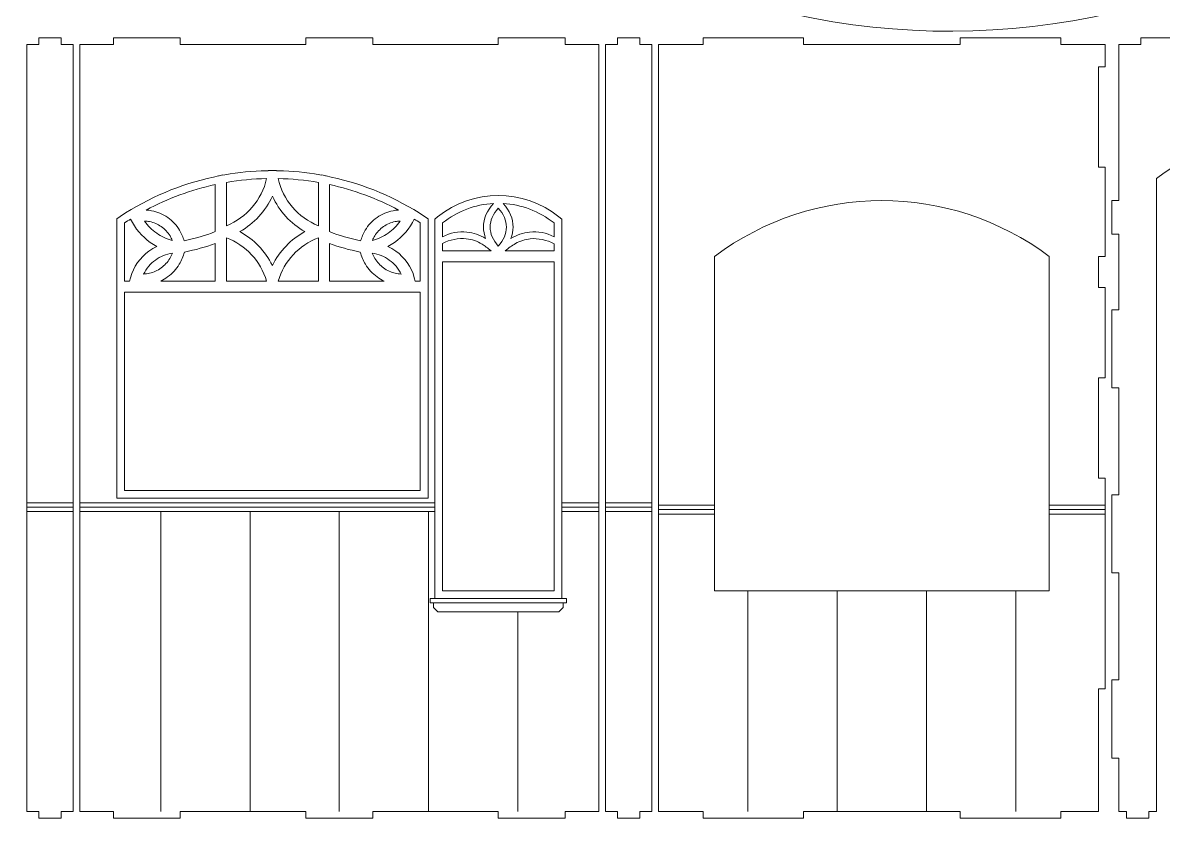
# Model space of a CAD drawing. Header units: millimetres. Extents: x -1649 to 1065, y -1734 to 2335.
# Drawn here: x -593 to -81, y -884 to -527 of the extents above; entities that cross this region are included whole.
import ezdxf

# ---------------------------------------------------------------- set-up
doc = ezdxf.new("R2010")
doc.units = ezdxf.units.MM
doc.header["$MEASUREMENT"] = 0
doc.layers.add('Camada 1', color=7, linetype='Continuous')

msp = doc.modelspace()

# ---------------------------------------------------------------- linework, layer by layer
at = {"layer": 'Camada 1', "color": 250, "lineweight": 20}
for points, knots in [([(-355.1404, -241.0338), (-355.1404, -241.0338), (-615.1403, -241.0338), (-615.1403, -241.0338), (-615.1403, -241.0338), (-615.1403, -241.0338), (-635.1403, -261.0338), (-635.1403, -261.0338), (-635.1403, -261.0338), (-635.1403, -261.0338), (-785.1403, -261.0338), (-785.1403, -261.0338), (-785.1403, -261.0338), (-785.1403, -261.0338), (-785.1403, -226.0338), (-785.1403, -226.0338), (-785.1403, -226.0338), (-785.1403, -226.0338), (-805.1403, -206.0338), (-805.1403, -206.0338), (-805.1403, -206.0338), (-805.1403, -206.0338), (-1045.1402, -206.0338), (-1045.1402, -206.0338), (-1045.1402, -206.0338), (-1045.1402, -206.0338), (-1065.1402, -226.0338), (-1065.1402, -226.0338), (-1065.1402, -226.0338), (-1065.1402, -226.0338), (-1065.1402, -491.6908), (-1065.1402, -491.6908), (-1065.1402, -491.6908), (-978.7741, -538.5538), (-875.8428, -543.8264), (-785.1403, -506.0337), (-785.1403, -506.0337), (-785.1403, -506.0337), (-785.1403, -436.0337), (-785.1403, -436.0337), (-785.1403, -436.0337), (-785.1403, -436.0337), (-775.1403, -436.0337), (-775.1403, -436.0337), (-775.1403, -436.0337), (-767.9801, -455.8384), (-749.1783, -469.0337), (-728.119, -469.0337), (-728.119, -469.0337), (-728.119, -469.0337), (-697.1616, -469.0337), (-697.1616, -469.0337), (-697.1616, -469.0337), (-676.1023, -469.0337), (-657.3005, -455.8384), (-650.1403, -436.0337), (-650.1403, -436.0337), (-650.1403, -436.0337), (-635.1403, -436.0337), (-635.1403, -436.0337), (-635.1403, -436.0337), (-635.1403, -436.0337), (-635.1403, -452.0337), (-635.1403, -452.0337), (-635.1403, -452.0337), (-635.1403, -464.2559), (-623.8903, -470.7837), (-601.3903, -475.2837), (-601.3903, -475.2837), (-578.8903, -479.7837), (-546.2515, -482.0337), (-485.1404, -482.0337), (-485.1404, -482.0337), (-424.0293, -482.0337), (-391.3904, -479.7837), (-368.8904, -475.2837), (-368.8904, -475.2837), (-346.3904, -470.7837), (-335.1404, -464.2559), (-335.1404, -452.0337), (-335.1404, -452.0337), (-335.1404, -452.0337), (-335.1404, -261.0338), (-335.1404, -261.0338), (-335.1404, -261.0338), (-335.1404, -261.0338), (-355.1404, -241.0338), (-355.1404, -241.0338)], [0, 0, 0, 0, 0.04347826, 0.04347826, 0.04347826, 0.04347826, 0.08695652, 0.08695652, 0.08695652, 0.08695652, 0.13043478, 0.13043478, 0.13043478, 0.13043478, 0.17391304, 0.17391304, 0.17391304, 0.17391304, 0.2173913, 0.2173913, 0.2173913, 0.2173913, 0.26086957, 0.26086957, 0.26086957, 0.26086957, 0.30434783, 0.30434783, 0.30434783, 0.30434783, 0.34782609, 0.34782609, 0.34782609, 0.34782609, 0.39130435, 0.39130435, 0.39130435, 0.39130435, 0.43478261, 0.43478261, 0.43478261, 0.43478261, 0.47826087, 0.47826087, 0.47826087, 0.47826087, 0.52173913, 0.52173913, 0.52173913, 0.52173913, 0.56521739, 0.56521739, 0.56521739, 0.56521739, 0.60869565, 0.60869565, 0.60869565, 0.60869565, 0.65217391, 0.65217391, 0.65217391, 0.65217391, 0.69565217, 0.69565217, 0.69565217, 0.69565217, 0.73913043, 0.73913043, 0.73913043, 0.73913043, 0.7826087, 0.7826087, 0.7826087, 0.7826087, 0.82608696, 0.82608696, 0.82608696, 0.82608696, 0.86956522, 0.86956522, 0.86956522, 0.86956522, 0.91304348, 0.91304348, 0.91304348, 0.91304348, 1, 1, 1, 1]), ([(97.8595, -436.0337), (97.8595, -436.0337), (97.8595, -452.0337), (97.8595, -452.0337), (97.8595, -452.0337), (97.8595, -464.2559), (109.1095, -470.7837), (131.6095, -475.2837), (131.6095, -475.2837), (154.1095, -479.7837), (186.7483, -482.0337), (247.8594, -482.0337), (247.8594, -482.0337), (308.9705, -482.0337), (341.6094, -479.7837), (364.1094, -475.2837), (364.1094, -475.2837), (386.6094, -470.7837), (397.8594, -464.2559), (397.8594, -452.0337), (397.8594, -452.0337), (397.8594, -452.0337), (397.8594, -261.0338), (397.8594, -261.0338), (397.8594, -261.0338), (397.8594, -261.0338), (377.8594, -241.0338), (377.8594, -241.0338), (377.8594, -241.0338), (377.8594, -241.0338), (117.8595, -241.0338), (117.8595, -241.0338), (117.8595, -241.0338), (117.8595, -241.0338), (97.8595, -261.0338), (97.8595, -261.0338), (97.8595, -261.0338), (97.8595, -261.0338), (-52.1405, -261.0338), (-52.1405, -261.0338), (-52.1405, -261.0338), (-52.1405, -261.0338), (-52.1405, -226.0338), (-52.1405, -226.0338), (-52.1405, -226.0338), (-52.1405, -226.0338), (-72.1405, -206.0338), (-72.1405, -206.0338), (-72.1405, -206.0338), (-72.1405, -206.0338), (-312.1404, -206.0338), (-312.1404, -206.0338), (-312.1404, -206.0338), (-312.1404, -206.0338), (-332.1404, -226.0338), (-332.1404, -226.0338), (-332.1404, -226.0338), (-332.1404, -226.0338), (-332.1404, -491.6908), (-332.1404, -491.6908), (-332.1404, -491.6908), (-245.7743, -538.5538), (-142.843, -543.8264), (-52.1405, -506.0337), (-52.1405, -506.0337), (-52.1405, -506.0337), (-52.1405, -436.0337), (-52.1405, -436.0337), (-52.1405, -436.0337), (-52.1405, -436.0337), (-42.1405, -436.0337), (-42.1405, -436.0337), (-42.1405, -436.0337), (-34.9803, -455.8384), (-16.1785, -469.0337), (4.8808, -469.0337), (4.8808, -469.0337), (4.8808, -469.0337), (35.8382, -469.0337), (35.8382, -469.0337), (35.8382, -469.0337), (56.8975, -469.0337), (75.6993, -455.8384), (82.8595, -436.0337), (82.8595, -436.0337), (82.8595, -436.0337), (97.8595, -436.0337), (97.8595, -436.0337)], [0, 0, 0, 0, 0.04347826, 0.04347826, 0.04347826, 0.04347826, 0.08695652, 0.08695652, 0.08695652, 0.08695652, 0.13043478, 0.13043478, 0.13043478, 0.13043478, 0.17391304, 0.17391304, 0.17391304, 0.17391304, 0.2173913, 0.2173913, 0.2173913, 0.2173913, 0.26086957, 0.26086957, 0.26086957, 0.26086957, 0.30434783, 0.30434783, 0.30434783, 0.30434783, 0.34782609, 0.34782609, 0.34782609, 0.34782609, 0.39130435, 0.39130435, 0.39130435, 0.39130435, 0.43478261, 0.43478261, 0.43478261, 0.43478261, 0.47826087, 0.47826087, 0.47826087, 0.47826087, 0.52173913, 0.52173913, 0.52173913, 0.52173913, 0.56521739, 0.56521739, 0.56521739, 0.56521739, 0.60869565, 0.60869565, 0.60869565, 0.60869565, 0.65217391, 0.65217391, 0.65217391, 0.65217391, 0.69565217, 0.69565217, 0.69565217, 0.69565217, 0.73913043, 0.73913043, 0.73913043, 0.73913043, 0.7826087, 0.7826087, 0.7826087, 0.7826087, 0.82608696, 0.82608696, 0.82608696, 0.82608696, 0.86956522, 0.86956522, 0.86956522, 0.86956522, 0.91304348, 0.91304348, 0.91304348, 0.91304348, 1, 1, 1, 1]), ([(-590.877, -537.0318), (-590.877, -537.0318), (-590.877, -881.0318), (-590.877, -881.0318), (-590.877, -881.0318), (-590.877, -881.0318), (-585.4628, -881.0318), (-585.4628, -881.0318), (-585.4628, -881.0318), (-585.4628, -881.0318), (-585.4628, -884.0318), (-585.4628, -884.0318), (-585.4628, -884.0318), (-585.4628, -884.0318), (-575.4628, -884.0318), (-575.4628, -884.0318), (-575.4628, -884.0318), (-575.4628, -884.0318), (-575.4628, -881.0318), (-575.4628, -881.0318), (-575.4628, -881.0318), (-575.4628, -881.0318), (-570.0486, -881.0318), (-570.0486, -881.0318), (-570.0486, -881.0318), (-570.0486, -881.0318), (-570.0486, -537.0318), (-570.0486, -537.0318), (-570.0486, -537.0318), (-570.0486, -537.0318), (-575.4628, -537.0318), (-575.4628, -537.0318), (-575.4628, -537.0318), (-575.4628, -537.0318), (-575.4628, -534.0318), (-575.4628, -534.0318), (-575.4628, -534.0318), (-575.4628, -534.0318), (-585.4628, -534.0318), (-585.4628, -534.0318), (-585.4628, -534.0318), (-585.4628, -534.0318), (-585.4628, -537.0318), (-585.4628, -537.0318), (-585.4628, -537.0318), (-585.4628, -537.0318), (-590.877, -537.0318), (-590.877, -537.0318)], [0, 0, 0, 0, 0.07692308, 0.07692308, 0.07692308, 0.07692308, 0.15384615, 0.15384615, 0.15384615, 0.15384615, 0.23076923, 0.23076923, 0.23076923, 0.23076923, 0.30769231, 0.30769231, 0.30769231, 0.30769231, 0.38461538, 0.38461538, 0.38461538, 0.38461538, 0.46153846, 0.46153846, 0.46153846, 0.46153846, 0.53846154, 0.53846154, 0.53846154, 0.53846154, 0.61538462, 0.61538462, 0.61538462, 0.61538462, 0.69230769, 0.69230769, 0.69230769, 0.69230769, 0.76923077, 0.76923077, 0.76923077, 0.76923077, 0.84615385, 0.84615385, 0.84615385, 0.84615385, 1, 1, 1, 1]), ([(-552.0486, -537.0318), (-552.0486, -537.0318), (-567.0486, -537.0318), (-567.0486, -537.0318), (-567.0486, -537.0318), (-567.0486, -537.0318), (-567.0486, -881.0318), (-567.0486, -881.0318), (-567.0486, -881.0318), (-567.0486, -881.0318), (-552.0486, -881.0318), (-552.0486, -881.0318), (-552.0486, -881.0318), (-552.0486, -881.0318), (-552.0486, -884.0318), (-552.0486, -884.0318), (-552.0486, -884.0318), (-552.0486, -884.0318), (-522.0486, -884.0318), (-522.0486, -884.0318), (-522.0486, -884.0318), (-522.0486, -884.0318), (-522.0486, -881.0318), (-522.0486, -881.0318), (-522.0486, -881.0318), (-522.0486, -881.0318), (-465.7765, -881.0318), (-465.7765, -881.0318), (-465.7765, -881.0318), (-465.7765, -881.0318), (-465.7765, -884.0318), (-465.7765, -884.0318), (-465.7765, -884.0318), (-465.7765, -884.0318), (-435.7765, -884.0318), (-435.7765, -884.0318), (-435.7765, -884.0318), (-435.7765, -884.0318), (-435.7765, -881.0318), (-435.7765, -881.0318), (-435.7765, -881.0318), (-435.7765, -881.0318), (-379.5044, -881.0318), (-379.5044, -881.0318), (-379.5044, -881.0318), (-379.5044, -881.0318), (-379.5044, -884.0318), (-379.5044, -884.0318), (-379.5044, -884.0318), (-379.5044, -884.0318), (-349.5044, -884.0318), (-349.5044, -884.0318), (-349.5044, -884.0318), (-349.5044, -884.0318), (-349.5044, -881.0318), (-349.5044, -881.0318), (-349.5044, -881.0318), (-349.5044, -881.0318), (-334.5044, -881.0318), (-334.5044, -881.0318), (-334.5044, -881.0318), (-334.5044, -881.0318), (-334.5044, -537.0318), (-334.5044, -537.0318), (-334.5044, -537.0318), (-334.5044, -537.0318), (-349.5044, -537.0318), (-349.5044, -537.0318), (-349.5044, -537.0318), (-349.5044, -537.0318), (-349.5044, -534.0318), (-349.5044, -534.0318), (-349.5044, -534.0318), (-349.5044, -534.0318), (-379.5044, -534.0318), (-379.5044, -534.0318), (-379.5044, -534.0318), (-379.5044, -534.0318), (-379.5044, -537.0318), (-379.5044, -537.0318), (-379.5044, -537.0318), (-379.5044, -537.0318), (-435.7765, -537.0318), (-435.7765, -537.0318), (-435.7765, -537.0318), (-435.7765, -537.0318), (-435.7765, -534.0318), (-435.7765, -534.0318), (-435.7765, -534.0318), (-435.7765, -534.0318), (-465.7765, -534.0318), (-465.7765, -534.0318), (-465.7765, -534.0318), (-465.7765, -534.0318), (-465.7765, -537.0318), (-465.7765, -537.0318), (-465.7765, -537.0318), (-465.7765, -537.0318), (-522.0486, -537.0318), (-522.0486, -537.0318), (-522.0486, -537.0318), (-522.0486, -537.0318), (-522.0486, -534.0318), (-522.0486, -534.0318), (-522.0486, -534.0318), (-522.0486, -534.0318), (-552.0486, -534.0318), (-552.0486, -534.0318), (-552.0486, -534.0318), (-552.0486, -534.0318), (-552.0486, -537.0318), (-552.0486, -537.0318)], [0, 0, 0, 0, 0.03448276, 0.03448276, 0.03448276, 0.03448276, 0.06896552, 0.06896552, 0.06896552, 0.06896552, 0.10344828, 0.10344828, 0.10344828, 0.10344828, 0.13793103, 0.13793103, 0.13793103, 0.13793103, 0.17241379, 0.17241379, 0.17241379, 0.17241379, 0.20689655, 0.20689655, 0.20689655, 0.20689655, 0.24137931, 0.24137931, 0.24137931, 0.24137931, 0.27586207, 0.27586207, 0.27586207, 0.27586207, 0.31034483, 0.31034483, 0.31034483, 0.31034483, 0.34482759, 0.34482759, 0.34482759, 0.34482759, 0.37931034, 0.37931034, 0.37931034, 0.37931034, 0.4137931, 0.4137931, 0.4137931, 0.4137931, 0.44827586, 0.44827586, 0.44827586, 0.44827586, 0.48275862, 0.48275862, 0.48275862, 0.48275862, 0.51724138, 0.51724138, 0.51724138, 0.51724138, 0.55172414, 0.55172414, 0.55172414, 0.55172414, 0.5862069, 0.5862069, 0.5862069, 0.5862069, 0.62068966, 0.62068966, 0.62068966, 0.62068966, 0.65517241, 0.65517241, 0.65517241, 0.65517241, 0.68965517, 0.68965517, 0.68965517, 0.68965517, 0.72413793, 0.72413793, 0.72413793, 0.72413793, 0.75862069, 0.75862069, 0.75862069, 0.75862069, 0.79310345, 0.79310345, 0.79310345, 0.79310345, 0.82758621, 0.82758621, 0.82758621, 0.82758621, 0.86206897, 0.86206897, 0.86206897, 0.86206897, 0.89655172, 0.89655172, 0.89655172, 0.89655172, 0.93103448, 0.93103448, 0.93103448, 0.93103448, 1, 1, 1, 1]), ([(-331.5044, -537.0318), (-331.5044, -537.0318), (-331.5044, -881.0318), (-331.5044, -881.0318), (-331.5044, -881.0318), (-331.5044, -881.0318), (-326.0902, -881.0318), (-326.0902, -881.0318), (-326.0902, -881.0318), (-326.0902, -881.0318), (-326.0902, -884.0318), (-326.0902, -884.0318), (-326.0902, -884.0318), (-326.0902, -884.0318), (-316.0902, -884.0318), (-316.0902, -884.0318), (-316.0902, -884.0318), (-316.0902, -884.0318), (-316.0902, -881.0318), (-316.0902, -881.0318), (-316.0902, -881.0318), (-316.0902, -881.0318), (-310.676, -881.0318), (-310.676, -881.0318), (-310.676, -881.0318), (-310.676, -881.0318), (-310.676, -537.0318), (-310.676, -537.0318), (-310.676, -537.0318), (-310.676, -537.0318), (-316.0902, -537.0318), (-316.0902, -537.0318), (-316.0902, -537.0318), (-316.0902, -537.0318), (-316.0902, -534.0318), (-316.0902, -534.0318), (-316.0902, -534.0318), (-316.0902, -534.0318), (-326.0902, -534.0318), (-326.0902, -534.0318), (-326.0902, -534.0318), (-326.0902, -534.0318), (-326.0902, -537.0318), (-326.0902, -537.0318), (-326.0902, -537.0318), (-326.0902, -537.0318), (-331.5044, -537.0318), (-331.5044, -537.0318)], [0, 0, 0, 0, 0.07692308, 0.07692308, 0.07692308, 0.07692308, 0.15384615, 0.15384615, 0.15384615, 0.15384615, 0.23076923, 0.23076923, 0.23076923, 0.23076923, 0.30769231, 0.30769231, 0.30769231, 0.30769231, 0.38461538, 0.38461538, 0.38461538, 0.38461538, 0.46153846, 0.46153846, 0.46153846, 0.46153846, 0.53846154, 0.53846154, 0.53846154, 0.53846154, 0.61538462, 0.61538462, 0.61538462, 0.61538462, 0.69230769, 0.69230769, 0.69230769, 0.69230769, 0.76923077, 0.76923077, 0.76923077, 0.76923077, 0.84615385, 0.84615385, 0.84615385, 0.84615385, 1, 1, 1, 1]), ([(-172.404, -537.0318), (-172.404, -537.0318), (-242.676, -537.0318), (-242.676, -537.0318), (-242.676, -537.0318), (-242.676, -537.0318), (-242.676, -534.0318), (-242.676, -534.0318), (-242.676, -534.0318), (-242.676, -534.0318), (-287.676, -534.0318), (-287.676, -534.0318), (-287.676, -534.0318), (-287.676, -534.0318), (-287.676, -537.0318), (-287.676, -537.0318), (-287.676, -537.0318), (-287.676, -537.0318), (-307.676, -537.0318), (-307.676, -537.0318), (-307.676, -537.0318), (-307.676, -537.0318), (-307.676, -881.0318), (-307.676, -881.0318), (-307.676, -881.0318), (-307.676, -881.0318), (-287.676, -881.0318), (-287.676, -881.0318), (-287.676, -881.0318), (-287.676, -881.0318), (-287.676, -884.0318), (-287.676, -884.0318), (-287.676, -884.0318), (-287.676, -884.0318), (-242.676, -884.0318), (-242.676, -884.0318), (-242.676, -884.0318), (-242.676, -884.0318), (-242.676, -881.0318), (-242.676, -881.0318), (-242.676, -881.0318), (-242.676, -881.0318), (-172.404, -881.0318), (-172.404, -881.0318), (-172.404, -881.0318), (-172.404, -881.0318), (-172.404, -884.0318), (-172.404, -884.0318), (-172.404, -884.0318), (-172.404, -884.0318), (-127.404, -884.0318), (-127.404, -884.0318), (-127.404, -884.0318), (-127.404, -884.0318), (-127.404, -881.0318), (-127.404, -881.0318), (-127.404, -881.0318), (-127.404, -881.0318), (-110.404, -881.0318), (-110.404, -881.0318), (-110.404, -881.0318), (-110.404, -881.0318), (-110.404, -826.0318), (-110.404, -826.0318), (-110.404, -826.0318), (-110.404, -826.0318), (-107.404, -826.0318), (-107.404, -826.0318), (-107.404, -826.0318), (-107.404, -826.0318), (-107.404, -731.5318), (-107.404, -731.5318), (-107.404, -731.5318), (-107.404, -731.5318), (-110.404, -731.5318), (-110.404, -731.5318), (-110.404, -731.5318), (-110.404, -731.5318), (-110.404, -686.5318), (-110.404, -686.5318), (-110.404, -686.5318), (-110.404, -686.5318), (-107.404, -686.5318), (-107.404, -686.5318), (-107.404, -686.5318), (-107.404, -686.5318), (-107.404, -646.0318), (-107.404, -646.0318), (-107.404, -646.0318), (-107.404, -646.0318), (-110.404, -646.0318), (-110.404, -646.0318), (-110.404, -646.0318), (-110.404, -646.0318), (-110.404, -632.0318), (-110.404, -632.0318), (-110.404, -632.0318), (-110.404, -632.0318), (-107.404, -632.0318), (-107.404, -632.0318), (-107.404, -632.0318), (-107.404, -632.0318), (-107.404, -592.0318), (-107.404, -592.0318), (-107.404, -592.0318), (-107.404, -592.0318), (-110.404, -592.0318), (-110.404, -592.0318), (-110.404, -592.0318), (-110.404, -592.0318), (-110.404, -547.0318), (-110.404, -547.0318), (-110.404, -547.0318), (-110.404, -547.0318), (-107.404, -547.0318), (-107.404, -547.0318), (-107.404, -547.0318), (-107.404, -547.0318), (-107.404, -537.0318), (-107.404, -537.0318), (-107.404, -537.0318), (-107.404, -537.0318), (-127.404, -537.0318), (-127.404, -537.0318), (-127.404, -537.0318), (-127.404, -537.0318), (-127.404, -534.0318), (-127.404, -534.0318), (-127.404, -534.0318), (-127.404, -534.0318), (-172.404, -534.0318), (-172.404, -534.0318), (-172.404, -534.0318), (-172.404, -534.0318), (-172.404, -537.0318), (-172.404, -537.0318)], [0, 0, 0, 0, 0.02857143, 0.02857143, 0.02857143, 0.02857143, 0.05714286, 0.05714286, 0.05714286, 0.05714286, 0.08571429, 0.08571429, 0.08571429, 0.08571429, 0.11428571, 0.11428571, 0.11428571, 0.11428571, 0.14285714, 0.14285714, 0.14285714, 0.14285714, 0.17142857, 0.17142857, 0.17142857, 0.17142857, 0.2, 0.2, 0.2, 0.2, 0.22857143, 0.22857143, 0.22857143, 0.22857143, 0.25714286, 0.25714286, 0.25714286, 0.25714286, 0.28571429, 0.28571429, 0.28571429, 0.28571429, 0.31428571, 0.31428571, 0.31428571, 0.31428571, 0.34285714, 0.34285714, 0.34285714, 0.34285714, 0.37142857, 0.37142857, 0.37142857, 0.37142857, 0.4, 0.4, 0.4, 0.4, 0.42857143, 0.42857143, 0.42857143, 0.42857143, 0.45714286, 0.45714286, 0.45714286, 0.45714286, 0.48571429, 0.48571429, 0.48571429, 0.48571429, 0.51428571, 0.51428571, 0.51428571, 0.51428571, 0.54285714, 0.54285714, 0.54285714, 0.54285714, 0.57142857, 0.57142857, 0.57142857, 0.57142857, 0.6, 0.6, 0.6, 0.6, 0.62857143, 0.62857143, 0.62857143, 0.62857143, 0.65714286, 0.65714286, 0.65714286, 0.65714286, 0.68571429, 0.68571429, 0.68571429, 0.68571429, 0.71428571, 0.71428571, 0.71428571, 0.71428571, 0.74285714, 0.74285714, 0.74285714, 0.74285714, 0.77142857, 0.77142857, 0.77142857, 0.77142857, 0.8, 0.8, 0.8, 0.8, 0.82857143, 0.82857143, 0.82857143, 0.82857143, 0.85714286, 0.85714286, 0.85714286, 0.85714286, 0.88571429, 0.88571429, 0.88571429, 0.88571429, 0.91428571, 0.91428571, 0.91428571, 0.91428571, 0.94285714, 0.94285714, 0.94285714, 0.94285714, 1, 1, 1, 1]), ([(-84.404, -597.0318), (-84.404, -597.0318), (-84.404, -881.0318), (-84.404, -881.0318), (-84.404, -881.0318), (-84.404, -881.0318), (-87.904, -881.0318), (-87.904, -881.0318), (-87.904, -881.0318), (-87.904, -881.0318), (-87.904, -884.0318), (-87.904, -884.0318), (-87.904, -884.0318), (-87.904, -884.0318), (-97.904, -884.0318), (-97.904, -884.0318), (-97.904, -884.0318), (-97.904, -884.0318), (-97.904, -881.0318), (-97.904, -881.0318), (-97.904, -881.0318), (-97.904, -881.0318), (-101.404, -881.0318), (-101.404, -881.0318), (-101.404, -881.0318), (-101.404, -881.0318), (-101.404, -857.0318), (-101.404, -857.0318), (-101.404, -857.0318), (-101.404, -857.0318), (-104.404, -857.0318), (-104.404, -857.0318), (-104.404, -857.0318), (-104.404, -857.0318), (-104.404, -822.0318), (-104.404, -822.0318), (-104.404, -822.0318), (-104.404, -822.0318), (-101.404, -822.0318), (-101.404, -822.0318), (-101.404, -822.0318), (-101.404, -822.0318), (-101.404, -774.0318), (-101.404, -774.0318), (-101.404, -774.0318), (-101.404, -774.0318), (-104.404, -774.0318), (-104.404, -774.0318), (-104.404, -774.0318), (-104.404, -774.0318), (-104.404, -739.0318), (-104.404, -739.0318), (-104.404, -739.0318), (-104.404, -739.0318), (-101.404, -739.0318), (-101.404, -739.0318), (-101.404, -739.0318), (-101.404, -739.0318), (-101.404, -691.0318), (-101.404, -691.0318), (-101.404, -691.0318), (-101.404, -691.0318), (-104.404, -691.0318), (-104.404, -691.0318), (-104.404, -691.0318), (-104.404, -691.0318), (-104.404, -656.0318), (-104.404, -656.0318), (-104.404, -656.0318), (-104.404, -656.0318), (-101.404, -656.0318), (-101.404, -656.0318), (-101.404, -656.0318), (-101.404, -656.0318), (-101.404, -622.0318), (-101.404, -622.0318), (-101.404, -622.0318), (-101.404, -622.0318), (-104.404, -622.0318), (-104.404, -622.0318), (-104.404, -622.0318), (-104.404, -622.0318), (-104.404, -607.0318), (-104.404, -607.0318), (-104.404, -607.0318), (-104.404, -607.0318), (-101.404, -607.0318), (-101.404, -607.0318), (-101.404, -607.0318), (-101.404, -607.0318), (-101.404, -537.0318), (-101.404, -537.0318), (-101.404, -537.0318), (-101.404, -537.0318), (-91.404, -537.0318), (-91.404, -537.0318), (-91.404, -537.0318), (-91.404, -537.0318), (-91.404, -534.0318), (-91.404, -534.0318), (-91.404, -534.0318), (-91.404, -534.0318), (-46.404, -534.0318), (-46.404, -534.0318), (-46.404, -534.0318), (-46.404, -534.0318), (-46.404, -537.0318), (-46.404, -537.0318), (-46.404, -537.0318), (-46.404, -537.0318), (40.868, -537.0318), (40.868, -537.0318), (40.868, -537.0318), (40.868, -537.0318), (40.868, -534.0318), (40.868, -534.0318), (40.868, -534.0318), (40.868, -534.0318), (85.868, -534.0318), (85.868, -534.0318), (85.868, -534.0318), (85.868, -534.0318), (85.868, -537.0318), (85.868, -537.0318), (85.868, -537.0318), (85.868, -537.0318), (95.868, -537.0318), (95.868, -537.0318), (95.868, -537.0318), (95.868, -537.0318), (95.868, -881.0318), (95.868, -881.0318), (95.868, -881.0318), (95.868, -881.0318), (78.368, -881.0318), (78.368, -881.0318), (78.368, -881.0318), (78.368, -881.0318), (78.368, -884.0318), (78.368, -884.0318), (78.368, -884.0318), (78.368, -884.0318), (53.368, -884.0318), (53.368, -884.0318), (53.368, -884.0318), (53.368, -884.0318), (53.368, -881.0318), (53.368, -881.0318), (53.368, -881.0318), (53.368, -881.0318), (35.868, -881.0318), (35.868, -881.0318), (35.868, -881.0318), (35.868, -881.0318), (35.8676, -597.0315), (35.8676, -597.0315), (35.8676, -597.0315), (0.2113, -570.3651), (-48.7479, -570.3653), (-84.404, -597.0318)], [0, 0, 0, 0, 0.02439024, 0.02439024, 0.02439024, 0.02439024, 0.04878049, 0.04878049, 0.04878049, 0.04878049, 0.07317073, 0.07317073, 0.07317073, 0.07317073, 0.09756098, 0.09756098, 0.09756098, 0.09756098, 0.12195122, 0.12195122, 0.12195122, 0.12195122, 0.14634146, 0.14634146, 0.14634146, 0.14634146, 0.17073171, 0.17073171, 0.17073171, 0.17073171, 0.19512195, 0.19512195, 0.19512195, 0.19512195, 0.2195122, 0.2195122, 0.2195122, 0.2195122, 0.24390244, 0.24390244, 0.24390244, 0.24390244, 0.26829268, 0.26829268, 0.26829268, 0.26829268, 0.29268293, 0.29268293, 0.29268293, 0.29268293, 0.31707317, 0.31707317, 0.31707317, 0.31707317, 0.34146341, 0.34146341, 0.34146341, 0.34146341, 0.36585366, 0.36585366, 0.36585366, 0.36585366, 0.3902439, 0.3902439, 0.3902439, 0.3902439, 0.41463415, 0.41463415, 0.41463415, 0.41463415, 0.43902439, 0.43902439, 0.43902439, 0.43902439, 0.46341463, 0.46341463, 0.46341463, 0.46341463, 0.48780488, 0.48780488, 0.48780488, 0.48780488, 0.51219512, 0.51219512, 0.51219512, 0.51219512, 0.53658537, 0.53658537, 0.53658537, 0.53658537, 0.56097561, 0.56097561, 0.56097561, 0.56097561, 0.58536585, 0.58536585, 0.58536585, 0.58536585, 0.6097561, 0.6097561, 0.6097561, 0.6097561, 0.63414634, 0.63414634, 0.63414634, 0.63414634, 0.65853659, 0.65853659, 0.65853659, 0.65853659, 0.68292683, 0.68292683, 0.68292683, 0.68292683, 0.70731707, 0.70731707, 0.70731707, 0.70731707, 0.73170732, 0.73170732, 0.73170732, 0.73170732, 0.75609756, 0.75609756, 0.75609756, 0.75609756, 0.7804878, 0.7804878, 0.7804878, 0.7804878, 0.80487805, 0.80487805, 0.80487805, 0.80487805, 0.82926829, 0.82926829, 0.82926829, 0.82926829, 0.85365854, 0.85365854, 0.85365854, 0.85365854, 0.87804878, 0.87804878, 0.87804878, 0.87804878, 0.90243902, 0.90243902, 0.90243902, 0.90243902, 0.92682927, 0.92682927, 0.92682927, 0.92682927, 0.95121951, 0.95121951, 0.95121951, 0.95121951, 1, 1, 1, 1]), ([(-501.4089, -598.8593), (-495.4393, -597.8174), (-489.3994, -597.2292), (-483.3409, -597.0997), (-483.3409, -597.0997), (-485.5236, -606.7002), (-492.275, -614.6203), (-501.4089, -618.2953), (-501.4089, -618.2953), (-501.4089, -618.2953), (-501.4089, -598.8593), (-501.4089, -598.8593)], [0, 0, 0, 0, 0.25, 0.25, 0.25, 0.25, 0.5, 0.5, 0.5, 0.5, 1, 1, 1, 1]), ([(-478.2121, -597.0997), (-472.1536, -597.2292), (-466.1137, -597.8174), (-460.1441, -598.8593), (-460.1441, -598.8593), (-460.1441, -598.8593), (-460.1441, -618.2953), (-460.1441, -618.2953), (-460.1441, -618.2953), (-469.278, -614.6203), (-476.0294, -606.7002), (-478.2121, -597.0997)], [0, 0, 0, 0, 0.25, 0.25, 0.25, 0.25, 0.5, 0.5, 0.5, 0.5, 1, 1, 1, 1]), ([(-506.4089, -620.9124), (-510.6549, -622.6373), (-515.3384, -624.011), (-520.3521, -625.0445), (-520.3521, -625.0445), (-520.8046, -623.3673), (-521.488, -621.7669), (-522.3762, -620.2869), (-522.3762, -620.2869), (-523.7141, -618.0579), (-525.5196, -616.1065), (-527.7026, -614.5829), (-527.7026, -614.5829), (-529.889, -613.0569), (-532.3452, -612.0337), (-534.8996, -611.5465), (-534.8996, -611.5465), (-535.7083, -611.3922), (-536.5269, -611.2913), (-537.3497, -611.2448), (-537.3497, -611.2448), (-527.6257, -606.0467), (-517.2157, -602.2046), (-506.4089, -599.8417), (-506.4089, -599.8417), (-506.4089, -599.8417), (-506.4089, -620.9124), (-506.4089, -620.9124)], [0, 0, 0, 0, 0.125, 0.125, 0.125, 0.125, 0.25, 0.25, 0.25, 0.25, 0.375, 0.375, 0.375, 0.375, 0.5, 0.5, 0.5, 0.5, 0.625, 0.625, 0.625, 0.625, 0.75, 0.75, 0.75, 0.75, 1, 1, 1, 1]), ([(-424.2033, -611.2448), (-425.0261, -611.2913), (-425.8447, -611.3922), (-426.6534, -611.5465), (-426.6534, -611.5465), (-429.2078, -612.0337), (-431.664, -613.0569), (-433.8504, -614.5829), (-433.8504, -614.5829), (-436.0334, -616.1065), (-437.8389, -618.0579), (-439.1768, -620.2869), (-439.1768, -620.2869), (-440.065, -621.7669), (-440.7484, -623.3673), (-441.2009, -625.0445), (-441.2009, -625.0445), (-446.2146, -624.011), (-450.8981, -622.6372), (-455.1441, -620.9123), (-455.1441, -620.9123), (-455.1441, -620.9123), (-455.1441, -599.8417), (-455.1441, -599.8417), (-455.1441, -599.8417), (-444.3374, -602.2046), (-433.9272, -606.0465), (-424.2033, -611.2448)], [0, 0, 0, 0, 0.125, 0.125, 0.125, 0.125, 0.25, 0.25, 0.25, 0.25, 0.375, 0.375, 0.375, 0.375, 0.5, 0.5, 0.5, 0.5, 0.625, 0.625, 0.625, 0.625, 0.75, 0.75, 0.75, 0.75, 1, 1, 1, 1]), ([(-282.5395, -632.0314), (-238.095, -598.6985), (-176.9842, -598.6986), (-132.54, -632.0318), (-132.54, -632.0318), (-132.54, -632.0318), (-132.54, -782.0318), (-132.54, -782.0318), (-132.54, -782.0318), (-132.54, -782.0318), (-282.54, -782.0318), (-282.54, -782.0318), (-282.54, -782.0318), (-282.54, -782.0318), (-282.5395, -632.0314), (-282.5395, -632.0314)], [0, 0, 0, 0, 0.2, 0.2, 0.2, 0.2, 0.4, 0.4, 0.4, 0.4, 0.6, 0.6, 0.6, 0.6, 1, 1, 1, 1]), ([(-495.3736, -620.9271), (-488.9559, -617.2973), (-483.8476, -611.7345), (-480.7765, -605.0315), (-480.7765, -605.0315), (-477.7054, -611.7345), (-472.5971, -617.2973), (-466.1794, -620.9271), (-466.1794, -620.9271), (-472.4859, -624.3672), (-477.582, -629.6634), (-480.7765, -636.0978), (-480.7765, -636.0978), (-483.971, -629.6634), (-489.0671, -624.3672), (-495.3736, -620.9271)], [0, 0, 0, 0, 0.2, 0.2, 0.2, 0.2, 0.4, 0.4, 0.4, 0.4, 0.6, 0.6, 0.6, 0.6, 1, 1, 1, 1]), ([(-381.6775, -608.3177), (-384.6483, -611.5285), (-386.1333, -615.202), (-386.1333, -618.8943), (-386.1333, -618.8943), (-386.1333, -620.6153), (-385.8105, -622.3321), (-385.1654, -624.0001), (-385.1654, -624.0001), (-387.7433, -622.4143), (-390.618, -621.4608), (-393.5594, -621.1634), (-393.5594, -621.1634), (-397.2559, -620.7895), (-401.0573, -621.4521), (-404.5044, -623.1973), (-404.5044, -623.1973), (-404.5044, -623.1973), (-404.5044, -617.0318), (-404.5044, -617.0318), (-404.5044, -617.0318), (-397.7963, -611.661), (-389.79, -608.7576), (-381.6775, -608.3177)], [0, 0, 0, 0, 0.14285714, 0.14285714, 0.14285714, 0.14285714, 0.28571429, 0.28571429, 0.28571429, 0.28571429, 0.42857143, 0.42857143, 0.42857143, 0.42857143, 0.57142857, 0.57142857, 0.57142857, 0.57142857, 0.71428571, 0.71428571, 0.71428571, 0.71428571, 1, 1, 1, 1]), ([(-383.1333, -618.8943), (-383.1333, -621.8322), (-381.9235, -624.7891), (-379.5044, -627.4148), (-379.5044, -627.4148), (-377.0853, -624.7891), (-375.8755, -621.8321), (-375.8755, -618.8943), (-375.8755, -618.8943), (-375.8755, -615.9564), (-377.0853, -612.9995), (-379.5044, -610.3738), (-379.5044, -610.3738), (-381.9235, -612.9995), (-383.1333, -615.9565), (-383.1333, -618.8943)], [0, 0, 0, 0, 0.2, 0.2, 0.2, 0.2, 0.4, 0.4, 0.4, 0.4, 0.6, 0.6, 0.6, 0.6, 1, 1, 1, 1]), ([(-354.5044, -623.1973), (-357.9515, -621.4521), (-361.7529, -620.7895), (-365.4494, -621.1634), (-365.4494, -621.1634), (-368.3908, -621.4608), (-371.2655, -622.4143), (-373.8434, -624.0001), (-373.8434, -624.0001), (-373.1983, -622.332), (-372.8755, -620.6153), (-372.8755, -618.8943), (-372.8755, -618.8943), (-372.8755, -615.2025), (-374.3599, -611.5296), (-377.3284, -608.3178), (-377.3284, -608.3178), (-369.2169, -608.7578), (-361.2118, -611.6616), (-354.5044, -617.0318), (-354.5044, -617.0318), (-354.5044, -617.0318), (-354.5044, -623.1973), (-354.5044, -623.1973)], [0, 0, 0, 0, 0.14285714, 0.14285714, 0.14285714, 0.14285714, 0.28571429, 0.28571429, 0.28571429, 0.28571429, 0.42857143, 0.42857143, 0.42857143, 0.42857143, 0.57142857, 0.57142857, 0.57142857, 0.57142857, 0.71428571, 0.71428571, 0.71428571, 0.71428571, 1, 1, 1, 1]), ([(-544.3334, -615.2857), (-542.3078, -619.5515), (-539.233, -623.1242), (-535.4902, -625.7366), (-535.4902, -625.7366), (-534.5461, -626.3955), (-533.5602, -626.9936), (-532.5387, -627.5266), (-532.5387, -627.5266), (-533.8012, -628.1184), (-535.0024, -628.8276), (-536.1263, -629.6431), (-536.1263, -629.6431), (-540.05, -632.4901), (-543.0375, -636.6335), (-544.4108, -641.5814), (-544.4108, -641.5814), (-544.4108, -641.5814), (-544.8289, -643.0877), (-544.8289, -643.0877), (-544.8289, -643.0877), (-544.8289, -643.0877), (-547.0486, -643.0877), (-547.0486, -643.0877), (-547.0486, -643.0877), (-547.0486, -643.0877), (-547.0486, -617.0318), (-547.0486, -617.0318), (-547.0486, -617.0318), (-546.151, -616.4372), (-545.2457, -615.8552), (-544.3334, -615.2857)], [0, 0, 0, 0, 0.11111111, 0.11111111, 0.11111111, 0.11111111, 0.22222222, 0.22222222, 0.22222222, 0.22222222, 0.33333333, 0.33333333, 0.33333333, 0.33333333, 0.44444444, 0.44444444, 0.44444444, 0.44444444, 0.55555556, 0.55555556, 0.55555556, 0.55555556, 0.66666667, 0.66666667, 0.66666667, 0.66666667, 0.77777778, 0.77777778, 0.77777778, 0.77777778, 1, 1, 1, 1]), ([(-525.6602, -624.8619), (-528.1824, -624.2105), (-530.5426, -623.1176), (-532.6386, -621.6546), (-532.6386, -621.6546), (-534.7409, -620.1873), (-536.5836, -618.3487), (-538.0646, -616.2106), (-538.0646, -616.2106), (-537.3084, -616.2281), (-536.5568, -616.3079), (-535.8176, -616.4489), (-535.8176, -616.4489), (-533.9435, -616.8064), (-532.147, -617.5532), (-530.5542, -618.6649), (-530.5542, -618.6649), (-528.958, -619.7789), (-527.6357, -621.2092), (-526.6536, -622.8455), (-526.6536, -622.8455), (-526.2685, -623.4872), (-525.9361, -624.1616), (-525.6602, -624.8619)], [0, 0, 0, 0, 0.14285714, 0.14285714, 0.14285714, 0.14285714, 0.28571429, 0.28571429, 0.28571429, 0.28571429, 0.42857143, 0.42857143, 0.42857143, 0.42857143, 0.57142857, 0.57142857, 0.57142857, 0.57142857, 0.71428571, 0.71428571, 0.71428571, 0.71428571, 1, 1, 1, 1]), ([(-428.9144, -621.6546), (-431.0104, -623.1176), (-433.3706, -624.2105), (-435.8928, -624.8619), (-435.8928, -624.8619), (-435.6169, -624.1616), (-435.2845, -623.4872), (-434.8994, -622.8455), (-434.8994, -622.8455), (-433.9173, -621.2092), (-432.595, -619.7789), (-430.9988, -618.6649), (-430.9988, -618.6649), (-429.406, -617.5532), (-427.6095, -616.8064), (-425.7354, -616.4489), (-425.7354, -616.4489), (-424.9962, -616.3079), (-424.2446, -616.2281), (-423.4884, -616.2106), (-423.4884, -616.2106), (-424.9694, -618.3487), (-426.8121, -620.1873), (-428.9144, -621.6546)], [0, 0, 0, 0, 0.14285714, 0.14285714, 0.14285714, 0.14285714, 0.28571429, 0.28571429, 0.28571429, 0.28571429, 0.42857143, 0.42857143, 0.42857143, 0.42857143, 0.57142857, 0.57142857, 0.57142857, 0.57142857, 0.71428571, 0.71428571, 0.71428571, 0.71428571, 1, 1, 1, 1]), ([(-416.7241, -643.0877), (-416.7241, -643.0877), (-417.1422, -641.5814), (-417.1422, -641.5814), (-417.1422, -641.5814), (-418.5155, -636.6335), (-421.503, -632.4901), (-425.4267, -629.6431), (-425.4267, -629.6431), (-426.5506, -628.8276), (-427.7518, -628.1184), (-429.0143, -627.5266), (-429.0143, -627.5266), (-427.9928, -626.9936), (-427.0069, -626.3955), (-426.0628, -625.7366), (-426.0628, -625.7366), (-422.32, -623.1242), (-419.2452, -619.5515), (-417.2196, -615.2857), (-417.2196, -615.2857), (-416.3073, -615.8553), (-415.402, -616.4372), (-414.5044, -617.0318), (-414.5044, -617.0318), (-414.5044, -617.0318), (-414.5044, -643.0877), (-414.5044, -643.0877), (-414.5044, -643.0877), (-414.5044, -643.0877), (-416.7241, -643.0877), (-416.7241, -643.0877)], [0, 0, 0, 0, 0.11111111, 0.11111111, 0.11111111, 0.11111111, 0.22222222, 0.22222222, 0.22222222, 0.22222222, 0.33333333, 0.33333333, 0.33333333, 0.33333333, 0.44444444, 0.44444444, 0.44444444, 0.44444444, 0.55555556, 0.55555556, 0.55555556, 0.55555556, 0.66666667, 0.66666667, 0.66666667, 0.66666667, 0.77777778, 0.77777778, 0.77777778, 0.77777778, 1, 1, 1, 1]), ([(-501.4089, -643.0877), (-501.4089, -643.0877), (-501.4089, -623.6356), (-501.4089, -623.6356), (-501.4089, -623.6356), (-492.7042, -626.9686), (-486.0416, -634.1559), (-483.3765, -643.0877), (-483.3765, -643.0877), (-483.3765, -643.0877), (-501.4089, -643.0877), (-501.4089, -643.0877)], [0, 0, 0, 0, 0.25, 0.25, 0.25, 0.25, 0.5, 0.5, 0.5, 0.5, 1, 1, 1, 1]), ([(-478.1765, -643.0877), (-475.5114, -634.1559), (-468.8488, -626.9686), (-460.1441, -623.6356), (-460.1441, -623.6356), (-460.1441, -623.6356), (-460.1441, -643.0877), (-460.1441, -643.0877), (-460.1441, -643.0877), (-460.1441, -643.0877), (-478.1765, -643.0877), (-478.1765, -643.0877)], [0, 0, 0, 0, 0.25, 0.25, 0.25, 0.25, 0.5, 0.5, 0.5, 0.5, 1, 1, 1, 1]), ([(-530.824, -643.0877), (-529.7395, -642.5737), (-528.6974, -641.958), (-527.7129, -641.2437), (-527.7129, -641.2437), (-525.5955, -639.7073), (-523.8283, -637.7755), (-522.4912, -635.5791), (-522.4912, -635.5791), (-521.4591, -633.8836), (-520.6845, -632.0358), (-520.2038, -630.0955), (-520.2038, -630.0955), (-515.3049, -629.1278), (-510.6783, -627.8511), (-506.4089, -626.2561), (-506.4089, -626.2561), (-506.4089, -626.2561), (-506.4089, -643.0877), (-506.4089, -643.0877), (-506.4089, -643.0877), (-506.4089, -643.0877), (-530.824, -643.0877), (-530.824, -643.0877)], [0, 0, 0, 0, 0.14285714, 0.14285714, 0.14285714, 0.14285714, 0.28571429, 0.28571429, 0.28571429, 0.28571429, 0.42857143, 0.42857143, 0.42857143, 0.42857143, 0.57142857, 0.57142857, 0.57142857, 0.57142857, 0.71428571, 0.71428571, 0.71428571, 0.71428571, 1, 1, 1, 1]), ([(-439.0618, -635.5791), (-437.7247, -637.7755), (-435.9575, -639.7073), (-433.8401, -641.2437), (-433.8401, -641.2437), (-432.8556, -641.958), (-431.8135, -642.5737), (-430.729, -643.0877), (-430.729, -643.0877), (-430.729, -643.0877), (-455.1441, -643.0877), (-455.1441, -643.0877), (-455.1441, -643.0877), (-455.1441, -643.0877), (-455.1441, -626.2562), (-455.1441, -626.2562), (-455.1441, -626.2562), (-450.8747, -627.8512), (-446.2481, -629.1278), (-441.3492, -630.0955), (-441.3492, -630.0955), (-440.8685, -632.0358), (-440.0939, -633.8836), (-439.0618, -635.5791)], [0, 0, 0, 0, 0.14285714, 0.14285714, 0.14285714, 0.14285714, 0.28571429, 0.28571429, 0.28571429, 0.28571429, 0.42857143, 0.42857143, 0.42857143, 0.42857143, 0.57142857, 0.57142857, 0.57142857, 0.57142857, 0.71428571, 0.71428571, 0.71428571, 0.71428571, 1, 1, 1, 1]), ([(-404.5044, -626.2007), (-401.4137, -624.4707), (-397.2152, -623.7999), (-393.8524, -624.14), (-393.8524, -624.14), (-391.3559, -624.3924), (-388.9153, -625.2026), (-386.7269, -626.5502), (-386.7269, -626.5502), (-385.7448, -627.155), (-384.198, -628.3462), (-382.7445, -629.5318), (-382.7445, -629.5318), (-382.7445, -629.5318), (-404.5044, -629.5318), (-404.5044, -629.5318), (-404.5044, -629.5318), (-404.5044, -629.5318), (-404.5044, -626.2007), (-404.5044, -626.2007)], [0, 0, 0, 0, 0.16666667, 0.16666667, 0.16666667, 0.16666667, 0.33333333, 0.33333333, 0.33333333, 0.33333333, 0.5, 0.5, 0.5, 0.5, 0.66666667, 0.66666667, 0.66666667, 0.66666667, 1, 1, 1, 1]), ([(-376.3897, -629.5318), (-374.9436, -628.3205), (-373.4376, -627.1998), (-371.8063, -626.268), (-371.8063, -626.268), (-369.7425, -625.0891), (-367.4735, -624.3743), (-365.1564, -624.14), (-365.1564, -624.14), (-361.795, -623.8), (-357.5947, -624.6674), (-354.5044, -626.3959), (-354.5044, -626.3959), (-354.5044, -626.3959), (-354.5044, -629.5318), (-354.5044, -629.5318), (-354.5044, -629.5318), (-354.5044, -629.5318), (-376.3897, -629.5318), (-376.3897, -629.5318)], [0, 0, 0, 0, 0.16666667, 0.16666667, 0.16666667, 0.16666667, 0.33333333, 0.33333333, 0.33333333, 0.33333333, 0.5, 0.5, 0.5, 0.5, 0.66666667, 0.66666667, 0.66666667, 0.66666667, 1, 1, 1, 1]), ([(-526.749, -632.9815), (-527.7427, -634.6139), (-529.0604, -636.0527), (-530.6425, -637.2007), (-530.6425, -637.2007), (-532.2224, -638.347), (-533.9972, -639.1523), (-535.856, -639.5903), (-535.856, -639.5903), (-536.7189, -639.7936), (-537.5992, -639.9186), (-538.4859, -639.963), (-538.4859, -639.963), (-537.2469, -637.4381), (-535.4156, -635.2962), (-533.1967, -633.6861), (-533.1967, -633.6861), (-530.9772, -632.0758), (-528.372, -630.9989), (-525.5855, -630.6038), (-525.5855, -630.6038), (-525.9013, -631.4332), (-526.291, -632.2291), (-526.749, -632.9815)], [0, 0, 0, 0, 0.14285714, 0.14285714, 0.14285714, 0.14285714, 0.28571429, 0.28571429, 0.28571429, 0.28571429, 0.42857143, 0.42857143, 0.42857143, 0.42857143, 0.57142857, 0.57142857, 0.57142857, 0.57142857, 0.71428571, 0.71428571, 0.71428571, 0.71428571, 1, 1, 1, 1]), ([(-430.9105, -637.2007), (-432.4926, -636.0527), (-433.8103, -634.6139), (-434.804, -632.9815), (-434.804, -632.9815), (-435.262, -632.2291), (-435.6517, -631.4332), (-435.9675, -630.6038), (-435.9675, -630.6038), (-433.181, -630.9989), (-430.5758, -632.0758), (-428.3563, -633.6861), (-428.3563, -633.6861), (-426.1374, -635.2962), (-424.3061, -637.4381), (-423.0671, -639.963), (-423.0671, -639.963), (-423.9538, -639.9186), (-424.8341, -639.7936), (-425.697, -639.5903), (-425.697, -639.5903), (-427.5558, -639.1523), (-429.3306, -638.347), (-430.9105, -637.2007)], [0, 0, 0, 0, 0.14285714, 0.14285714, 0.14285714, 0.14285714, 0.28571429, 0.28571429, 0.28571429, 0.28571429, 0.42857143, 0.42857143, 0.42857143, 0.42857143, 0.57142857, 0.57142857, 0.57142857, 0.57142857, 0.71428571, 0.71428571, 0.71428571, 0.71428571, 1, 1, 1, 1]), ([(-404.5044, -782.0318), (-404.5044, -782.0318), (-404.5044, -634.5318), (-404.5044, -634.5318), (-404.5044, -634.5318), (-404.5044, -634.5318), (-354.5044, -634.5318), (-354.5044, -634.5318), (-354.5044, -634.5318), (-354.5044, -634.5318), (-354.5044, -782.0318), (-354.5044, -782.0318), (-354.5044, -782.0318), (-354.5044, -782.0318), (-404.5044, -782.0318), (-404.5044, -782.0318)], [0, 0, 0, 0, 0.2, 0.2, 0.2, 0.2, 0.4, 0.4, 0.4, 0.4, 0.6, 0.6, 0.6, 0.6, 1, 1, 1, 1]), ([(-547.0486, -648.0877), (-547.0486, -648.0877), (-414.5044, -648.0877), (-414.5044, -648.0877), (-414.5044, -648.0877), (-414.5044, -648.0877), (-414.5044, -737.0318), (-414.5044, -737.0318), (-414.5044, -737.0318), (-414.5044, -737.0318), (-547.0486, -737.0318), (-547.0486, -737.0318), (-547.0486, -737.0318), (-547.0486, -737.0318), (-547.0486, -648.0877), (-547.0486, -648.0877)], [0, 0, 0, 0, 0.2, 0.2, 0.2, 0.2, 0.4, 0.4, 0.4, 0.4, 0.6, 0.6, 0.6, 0.6, 1, 1, 1, 1])]:
    msp.add_open_spline(points, degree=3, knots=knots, dxfattribs=at)
at = {"layer": 'Camada 1', "color": 240, "lineweight": 20}
for points, knots in [([(-411.0044, -644.5877), (-411.0044, -644.5877), (-411.0044, -740.5318), (-411.0044, -740.5318), (-411.0044, -740.5318), (-411.0044, -740.5318), (-550.5486, -740.5318), (-550.5486, -740.5318), (-550.5486, -740.5318), (-550.5486, -740.5318), (-550.5486, -615.1521), (-550.5486, -615.1521), (-550.5486, -615.1521), (-550.5486, -615.1521), (-548.9815, -614.1139), (-548.9815, -614.1139), (-548.9815, -614.1139), (-536.2602, -605.6869), (-522.0636, -599.6819), (-507.1565, -596.4225), (-507.1565, -596.4225), (-507.1565, -596.4225), (-504.9089, -595.931), (-504.9089, -595.931), (-504.9089, -595.931), (-504.9089, -595.931), (-504.9089, -595.9173), (-504.9089, -595.9173), (-504.9089, -595.9173), (-504.9089, -595.9173), (-504.5976, -595.863), (-504.5976, -595.863), (-504.5976, -595.863), (-504.5976, -595.863), (-502.9089, -595.4937), (-502.9089, -595.4937), (-502.9089, -595.4937), (-502.9089, -595.4937), (-502.9089, -595.5682), (-502.9089, -595.5682), (-502.9089, -595.5682), (-502.9089, -595.5682), (-502.0107, -595.4114), (-502.0107, -595.4114), (-502.0107, -595.4114), (-495.8691, -594.3395), (-489.6487, -593.7337), (-483.4157, -593.6005), (-483.4157, -593.6005), (-483.4157, -593.6005), (-482.6009, -593.5831), (-482.6009, -593.5831), (-482.6009, -593.5831), (-482.6009, -593.5831), (-482.6187, -593.5047), (-482.6187, -593.5047), (-482.6187, -593.5047), (-482.6187, -593.5047), (-480.7765, -593.5441), (-480.7765, -593.5441), (-480.7765, -593.5441), (-480.7765, -593.5441), (-478.9343, -593.5047), (-478.9343, -593.5047), (-478.9343, -593.5047), (-478.9343, -593.5047), (-478.9521, -593.5831), (-478.9521, -593.5831), (-478.9521, -593.5831), (-478.9521, -593.5831), (-478.1373, -593.6005), (-478.1373, -593.6005), (-478.1373, -593.6005), (-471.9043, -593.7337), (-465.6839, -594.3395), (-459.5423, -595.4114), (-459.5423, -595.4114), (-459.5423, -595.4114), (-458.6441, -595.5682), (-458.6441, -595.5682), (-458.6441, -595.5682), (-458.6441, -595.5682), (-458.6441, -595.4937), (-458.6441, -595.4937), (-458.6441, -595.4937), (-458.6441, -595.4937), (-456.9554, -595.863), (-456.9554, -595.863), (-456.9554, -595.863), (-456.9554, -595.863), (-456.6441, -595.9173), (-456.6441, -595.9173), (-456.6441, -595.9173), (-456.6441, -595.9173), (-456.6441, -595.931), (-456.6441, -595.931), (-456.6441, -595.931), (-456.6441, -595.931), (-454.3965, -596.4225), (-454.3965, -596.4225), (-454.3965, -596.4225), (-439.4894, -599.6819), (-425.2928, -605.6869), (-412.5715, -614.1139), (-412.5715, -614.1139), (-412.5715, -614.1139), (-411.0044, -615.1521), (-411.0044, -615.1521), (-411.0044, -615.1521), (-411.0044, -615.1521), (-411.0044, -644.5877), (-411.0044, -644.5877)], [0, 0, 0, 0, 0.03448276, 0.03448276, 0.03448276, 0.03448276, 0.06896552, 0.06896552, 0.06896552, 0.06896552, 0.10344828, 0.10344828, 0.10344828, 0.10344828, 0.13793103, 0.13793103, 0.13793103, 0.13793103, 0.17241379, 0.17241379, 0.17241379, 0.17241379, 0.20689655, 0.20689655, 0.20689655, 0.20689655, 0.24137931, 0.24137931, 0.24137931, 0.24137931, 0.27586207, 0.27586207, 0.27586207, 0.27586207, 0.31034483, 0.31034483, 0.31034483, 0.31034483, 0.34482759, 0.34482759, 0.34482759, 0.34482759, 0.37931034, 0.37931034, 0.37931034, 0.37931034, 0.4137931, 0.4137931, 0.4137931, 0.4137931, 0.44827586, 0.44827586, 0.44827586, 0.44827586, 0.48275862, 0.48275862, 0.48275862, 0.48275862, 0.51724138, 0.51724138, 0.51724138, 0.51724138, 0.55172414, 0.55172414, 0.55172414, 0.55172414, 0.5862069, 0.5862069, 0.5862069, 0.5862069, 0.62068966, 0.62068966, 0.62068966, 0.62068966, 0.65517241, 0.65517241, 0.65517241, 0.65517241, 0.68965517, 0.68965517, 0.68965517, 0.68965517, 0.72413793, 0.72413793, 0.72413793, 0.72413793, 0.75862069, 0.75862069, 0.75862069, 0.75862069, 0.79310345, 0.79310345, 0.79310345, 0.79310345, 0.82758621, 0.82758621, 0.82758621, 0.82758621, 0.86206897, 0.86206897, 0.86206897, 0.86206897, 0.89655172, 0.89655172, 0.89655172, 0.89655172, 0.93103448, 0.93103448, 0.93103448, 0.93103448, 1, 1, 1, 1]), ([(-408.0044, -785.5318), (-408.0044, -785.5318), (-408.0044, -633.0318), (-408.0044, -633.0318), (-408.0044, -633.0318), (-408.0044, -633.0318), (-408.0044, -615.3505), (-408.0044, -615.3505), (-408.0044, -615.3505), (-408.0044, -615.3505), (-406.6919, -614.2996), (-406.6919, -614.2996), (-406.6919, -614.2996), (-390.8004, -601.5762), (-368.2084, -601.5762), (-352.3169, -614.2996), (-352.3169, -614.2996), (-352.3169, -614.2996), (-351.0044, -615.3505), (-351.0044, -615.3505), (-351.0044, -615.3505), (-351.0044, -615.3505), (-351.0044, -785.5318), (-351.0044, -785.5318)], [0, 0, 0, 0, 0.14285714, 0.14285714, 0.14285714, 0.14285714, 0.28571429, 0.28571429, 0.28571429, 0.28571429, 0.42857143, 0.42857143, 0.42857143, 0.42857143, 0.57142857, 0.57142857, 0.57142857, 0.57142857, 0.71428571, 0.71428571, 0.71428571, 0.71428571, 1, 1, 1, 1]), ([(-410.0583, -785.5318), (-410.0583, -785.5318), (-348.9505, -785.5318), (-348.9505, -785.5318), (-348.9505, -785.5318), (-348.9505, -785.5318), (-348.9505, -787.48), (-348.9505, -787.48), (-348.9505, -787.48), (-348.9505, -787.48), (-410.0583, -787.48), (-410.0583, -787.48), (-410.0583, -787.48), (-410.0583, -787.48), (-410.0583, -785.5318), (-410.0583, -785.5318)], [0, 0, 0, 0, 0.2, 0.2, 0.2, 0.2, 0.4, 0.4, 0.4, 0.4, 0.6, 0.6, 0.6, 0.6, 1, 1, 1, 1]), ([(-408.5878, -787.48), (-408.5878, -787.48), (-408.5878, -789.4909), (-408.5878, -789.4909), (-408.5878, -789.4909), (-408.5878, -789.4909), (-406.5878, -791.4488), (-406.5878, -791.4488), (-406.5878, -791.4488), (-406.5878, -791.4488), (-352.421, -791.4488), (-352.421, -791.4488), (-352.421, -791.4488), (-352.421, -791.4488), (-350.421, -789.4909), (-350.421, -789.4909), (-350.421, -789.4909), (-350.421, -789.4909), (-350.421, -787.48), (-350.421, -787.48)], [0, 0, 0, 0, 0.16666667, 0.16666667, 0.16666667, 0.16666667, 0.33333333, 0.33333333, 0.33333333, 0.33333333, 0.5, 0.5, 0.5, 0.5, 0.66666667, 0.66666667, 0.66666667, 0.66666667, 1, 1, 1, 1])]:
    msp.add_open_spline(points, degree=3, knots=knots, dxfattribs=at)
for points in [[(-570.0486, -742.5318), (-570.0486, -742.5318), (-590.877, -742.5318), (-590.877, -742.5318)], [(-570.0486, -744.5318), (-570.0486, -744.5318), (-590.877, -744.5318), (-590.877, -744.5318)], [(-408.0044, -742.5318), (-408.0044, -742.5318), (-567.0486, -742.5318), (-567.0486, -742.5318)], [(-408.0044, -744.5318), (-408.0044, -744.5318), (-567.0486, -744.5318), (-567.0486, -744.5318)], [(-351.0044, -742.5318), (-351.0044, -742.5318), (-334.5044, -742.5318), (-334.5044, -742.5318)], [(-351.0044, -744.5318), (-351.0044, -744.5318), (-334.5044, -744.5318), (-334.5044, -744.5318)], [(-310.676, -742.5318), (-310.676, -742.5318), (-331.5044, -742.5318), (-331.5044, -742.5318)], [(-310.676, -744.5318), (-310.676, -744.5318), (-331.5044, -744.5318), (-331.5044, -744.5318)], [(-282.5399, -743.5825), (-282.5399, -743.5825), (-307.676, -743.5825), (-307.676, -743.5825)], [(-282.5399, -745.5825), (-282.5399, -745.5825), (-307.676, -745.5825), (-307.676, -745.5825)], [(-107.404, -743.5825), (-107.404, -743.5825), (-132.54, -743.5825), (-132.54, -743.5825)], [(-107.404, -745.5825), (-107.404, -745.5825), (-132.54, -745.5825), (-132.54, -745.5825)], [(-570.0486, -746.5318), (-570.0486, -746.5318), (-590.877, -746.5318), (-590.877, -746.5318)], [(-408.0044, -746.5318), (-408.0044, -746.5318), (-567.0486, -746.5318), (-567.0486, -746.5318)], [(-530.7765, -746.5318), (-530.7765, -746.5318), (-530.7765, -881.0318), (-530.7765, -881.0318)], [(-490.7765, -746.5318), (-490.7765, -746.5318), (-490.7765, -881.0318), (-490.7765, -881.0318)], [(-450.7765, -746.5318), (-450.7765, -746.5318), (-450.7765, -881.0318), (-450.7765, -881.0318)], [(-410.7765, -746.5318), (-410.7765, -746.5318), (-410.7765, -881.0318), (-410.7765, -881.0318)], [(-351.0044, -746.5318), (-351.0044, -746.5318), (-334.5044, -746.5318), (-334.5044, -746.5318)], [(-310.676, -746.5318), (-310.676, -746.5318), (-331.5044, -746.5318), (-331.5044, -746.5318)], [(-282.5399, -747.5825), (-282.5399, -747.5825), (-307.676, -747.5825), (-307.676, -747.5825)], [(-107.404, -747.5825), (-107.404, -747.5825), (-132.54, -747.5825), (-132.54, -747.5825)], [(-267.6216, -782.0318), (-267.6216, -782.0318), (-267.6216, -881.0318), (-267.6216, -881.0318)], [(-227.5673, -782.0318), (-227.5673, -782.0318), (-227.5673, -881.0318), (-227.5673, -881.0318)], [(-187.5129, -782.0318), (-187.5129, -782.0318), (-187.5129, -881.0318), (-187.5129, -881.0318)], [(-147.4586, -782.0318), (-147.4586, -782.0318), (-147.4586, -881.0318), (-147.4586, -881.0318)], [(-370.7765, -791.4488), (-370.7765, -791.4488), (-370.7765, -881.0318), (-370.7765, -881.0318)]]:
    msp.add_open_spline(points, degree=3, dxfattribs=at)

doc.saveas('drawing.dxf')
